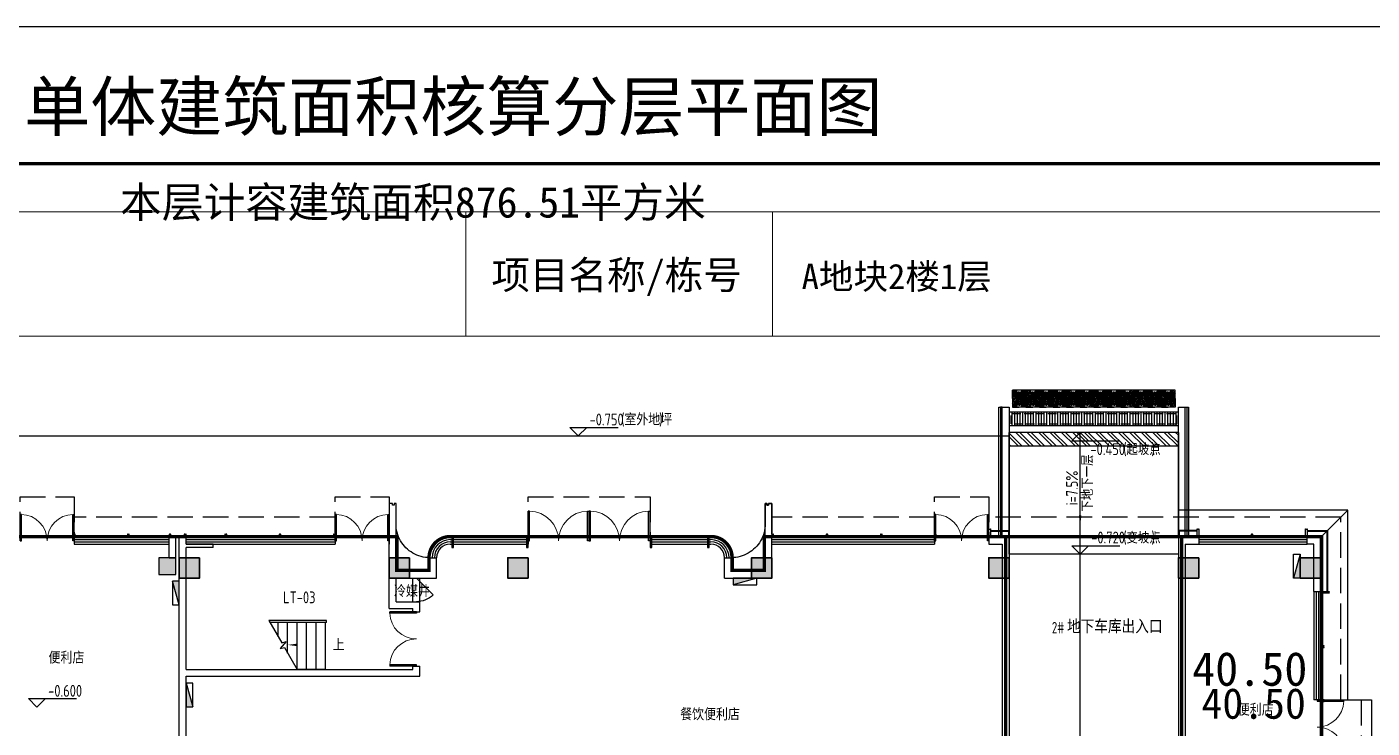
# Model space of a CAD drawing. Extents: x 512858 to 514372, y -232486 to -231710.
# Drawn here: x 513784.67 to 513824.39, y -232418.73 to -232398.02 of the extents above; entities that cross this region are included whole.
import ezdxf
from ezdxf.enums import TextEntityAlignment as Align

# ---------------------------------------------------------------- set-up
doc = ezdxf.new("R2010")
doc.units = 0
doc.header["$LTSCALE"] = 1000
for name, pattern in [('__DASH', [0.35, 0.25, -0.1]), ('CACHE2', [0.1875, 0.125, -0.0625]), ('DASH', [0.35, 0.25, -0.1])]:
    doc.linetypes.add(name, pattern=pattern)
doc.layers.get('0').update_dxf_attribs({"color": 252})
for name, color, linetype in [('$计容结果', 7, 'Continuous'), ('$面积结果', 7, 'Continuous'), ('6#-造型-1F（实施版）金属型材-METAL-S', 253, 'Continuous'), ('6#-造型-银白色铝板', 252, 'Continuous'), ('_0', 252, 'Continuous'), ('A-ANNO-100-DIM-E', 253, 'Continuous'), ('A-ANNO-100-TXT', 252, 'Continuous'), ('A-ANNO-20-SYMB', 252, 'Continuous'), ('A-DOOR', 252, 'Continuous'), ('A-Drain-Well', 253, 'Continuous'), ('A-Line', 252, 'Continuous'), ('A-STAIR', 252, 'Continuous'), ('A-STONE-S', 253, 'Continuous'), ('A-STR-CONC-C', 253, 'Continuous'), ('A-WALL-S', 252, 'Continuous'), ('A-WINDOW', 253, 'Continuous'), ('AA-DIM_SYMB', 253, 'Continuous'), ('AA-STAIR', 252, 'Continuous'), ('AA-WALL', 252, 'Continuous'), ('DIM_SYMB', 252, 'Continuous'), ('PUB_HATCH', 252, 'Continuous'), ('PUB_TEXT', 252, 'Continuous'), ('立面轮廓', 253, 'Continuous'), ('降板', 253, 'Continuous'), ('面积', 6, 'Continuous'), ('面积-计容-商业-1', 3, 'Continuous')]:
    doc.layers.add(name, color=color, linetype=linetype)
for name, color, linetype, lineweight in [('P-FIRE-FH', 252, 'Continuous', 25), ('S-COLU', 252, 'Continuous', 35), ('S-COLU-HATC', 252, 'Continuous', 25), ('S-WALL', 252, 'Continuous', 35), ('S-WALL-HATC', 252, 'Continuous', 25), ('图廓', 252, 'Continuous', 9), ('面积-不计容-地下室-1', 4, 'Continuous', 0)]:
    doc.layers.add(name, color=color, linetype=linetype, lineweight=lineweight)
doc.layers.add('打印图框', color=252, linetype='Continuous', plot=False)
doc.styles.add('_TCH_SPACE', font='TSSDENG.shx', dxfattribs={"width": 0.8, "height": 5, "bigfont": 'hztxt.shx'})
doc.styles.add('dw', font='simhei.ttf')
doc.styles.add('STYLE1', font='stylu.ttf')
doc.styles.add('TYDG_02', font='TSSDENG.shx', dxfattribs={"width": 0.8, "bigfont": 'hztxt.shx'})

# ---------------------------------------------------------------- blocks, each defined once
blk = doc.blocks.new('2新72A$C0EC5048D')
at = {"layer": 'S-COLU-HATC'}
for points in [[(-33000, 27000), (-33600, 27000), (-33600, 26400), (-33000, 26400)], [(-26800, 27000), (-27400, 27000), (-27400, 26400), (-26800, 26400)], [(-23300, 27000), (-23900, 27000), (-23900, 26400), (-23300, 26400)], [(-16100, 27000), (-16700, 27000), (-16700, 26400), (-16100, 26400)], [(-9100, 27000), (-9700, 27000), (-9700, 26400), (-9100, 26400)], [(-3500, 27000), (-4100, 27000), (-4100, 26400), (-3500, 26400)], [(100, 27000), (-500, 27000), (-500, 26400), (100, 26400)], [(-33000, 17500), (-33600, 17500), (-33600, 16900), (-33000, 16900)], [(-26900, 17500), (-27500, 17500), (-27500, 16900), (-26900, 16900)], [(-9100, 17500), (-10300, 17500), (-10300, 16800), (-9100, 16800)], [(-3200, 17500), (-3800, 17500), (-3800, 16900), (-3200, 16900)], [(-3400, 10700), (-3800, 10700), (-3800, 10300), (-3400, 10300)], [(100, 10700), (-400, 10700), (-400, 10200), (100, 10200)], [(-32800, 7900), (-33600, 7900), (-33600, 7300), (-32800, 7300)], [(-22000, 6300), (-22500, 6300), (-22500, 5900), (-22000, 5900)], [(-3400, 6300), (-3800, 6300), (-3800, 5900), (-3400, 5900)], [(-29500, 4900), (-29900, 4900), (-29900, 4100), (-29500, 4100)], [(-33000, 4700), (-33600, 4700), (-33600, 4100), (-33000, 4100)], [(-18350, 1800), (-18850, 1800), (-18850, 1300), (-18350, 1300)], [(-14750, 1800), (-15250, 1800), (-15250, 1300), (-14750, 1300)], [(100, 400), (-400, 400), (-400, -100), (100, -100)], [(-1500, 300), (-1900, 300), (-1900, -100), (-1500, -100)]]:
    blk.add_hatch(color=256, dxfattribs=at).paths.add_polyline_path(points)
at = {"layer": 'S-WALL-HATC'}
for points in [[(-27600, 17500), (-27600, 17200), (-26700, 17200), (-26700, 11000), (-26400, 11000), (-26400, 17500)], [(-20250, 17500), (-21050, 17500), (-21050, 13000), (-20750, 13000), (-20750, 17200), (-20250, 17200)], [(-17100, 17500), (-17100, 17200), (-16650, 17200), (-16650, 11300), (-18918, 11300), (-18918, 11000), (-16250, 11000), (-16250, 17500), (-16989, 17500)], [(-300, 13100), (100, 13100), (100, 14750), (-300, 14750)], [(-33600, 11000), (-33200, 11000), (-33200, 13000), (-33600, 13000)], [(-18918, 11000), (-18918, 11300), (-24300, 11300), (-24300, 11000), (-22500, 11000), (-22500, 10500), (-22200, 10500), (-22200, 11000), (-19900, 11000)], [(-9300, 10400), (-9100, 10400), (-9100, 11400), (-15400, 11400), (-15400, 11000), (-9400, 11000), (-9400, 10400)], [(-3800, 10700), (-6600, 10700), (-6600, 10300), (-3800, 10300)], [(-3400, 10700), (-400, 10700), (-400, 10300), (-3400, 10300)], [(-20100, 5900), (-19900, 5900), (-19900, 8600), (-19800, 8600), (-19800, 8800), (-20100, 8800), (-20100, 6400), (-22200, 6400), (-22200, 8800), (-22500, 8800), (-22500, 6200), (-20100, 6200)], [(-18700, 8800), (-18700, 8600), (-13800, 8600), (-13800, 8800)], [(-9050, 8800), (-9300, 8800), (-9300, 6100), (-12400, 6100), (-12400, 8800), (-12700, 8800), (-12700, 8600), (-12600, 8600), (-12600, 5900), (-9050, 5900)], [(-26644, 4100), (-26400, 4100), (-26400, 7300), (-24500, 7300), (-24500, 7600), (-26700, 7600), (-26700, 4100)], [(-13800, 5900), (-13800, 6100), (-18700, 6100), (-18700, 5900)], [(-1500, 6100), (-5400, 6100), (-5400, 5800), (-1500, 5800)], [(-1900, 3400), (-1500, 3400), (-1500, 5800), (-1900, 5800)], [(-25250, 4900), (-25250, 1300), (-24550, 1300), (-24550, 1600), (-24950, 1600), (-24950, 4900), (-25200, 4900)], [(-18450, 1800), (-18450, 4400), (-18700, 4400), (-18700, 1800)], [(-14900, 1800), (-14900, 4400), (-15150, 4400), (-15150, 1800)], [(-11600, 4700), (-11300, 4700), (-11300, 200), (-10975, 200), (-10975, -100), (-11600, -100)], [(-1900, 200), (-6000, 200), (-6000, 3700), (-6300, 3700), (-6300, -100), (-1900, -100)]]:
    blk.add_hatch(color=256, dxfattribs=at).paths.add_polyline_path(points)
at = {"layer": 'S-COLU', "elevation": 0}
for points in [[(-33000, 27000), (-33600, 27000), (-33600, 26400), (-33000, 26400)], [(-26800, 27000), (-27400, 27000), (-27400, 26400), (-26800, 26400)], [(-23300, 27000), (-23900, 27000), (-23900, 26400), (-23300, 26400)], [(-16100, 27000), (-16700, 27000), (-16700, 26400), (-16100, 26400)], [(-9100, 27000), (-9700, 27000), (-9700, 26400), (-9100, 26400)], [(-3500, 27000), (-4100, 27000), (-4100, 26400), (-3500, 26400)], [(100, 27000), (-500, 27000), (-500, 26400), (100, 26400)], [(-33000, 17500), (-33600, 17500), (-33600, 16900), (-33000, 16900)], [(-26900, 17500), (-27500, 17500), (-27500, 16900), (-26900, 16900)], [(-9100, 17500), (-10300, 17500), (-10300, 16800), (-9100, 16800)], [(-3200, 17500), (-3800, 17500), (-3800, 16900), (-3200, 16900)], [(-3400, 10700), (-3800, 10700), (-3800, 10300), (-3400, 10300)], [(100, 10700), (-400, 10700), (-400, 10200), (100, 10200)], [(-32800, 7900), (-33600, 7900), (-33600, 7300), (-32800, 7300)], [(-22000, 6300), (-22500, 6300), (-22500, 5900), (-22000, 5900)], [(-3400, 6300), (-3800, 6300), (-3800, 5900), (-3400, 5900)], [(-29500, 4900), (-29900, 4900), (-29900, 4100), (-29500, 4100)], [(-33000, 4700), (-33600, 4700), (-33600, 4100), (-33000, 4100)], [(-18350, 1800), (-18850, 1800), (-18850, 1300), (-18350, 1300)], [(-14750, 1800), (-15250, 1800), (-15250, 1300), (-14750, 1300)], [(100, 400), (-400, 400), (-400, -100), (100, -100)], [(-1500, 300), (-1900, 300), (-1900, -100), (-1500, -100)]]:
    blk.add_lwpolyline(points, close=True, dxfattribs=at)
at = {"layer": 'S-WALL', "elevation": 0}
for points in [[(-27600, 17500), (-27600, 17200), (-26700, 17200), (-26700, 11000), (-26400, 11000), (-26400, 17500)], [(-20250, 17500), (-21050, 17500), (-21050, 13000), (-20750, 13000), (-20750, 17200), (-20250, 17200), (-20250, 17500)], [(-17100, 17500), (-17100, 17200), (-16650, 17200), (-16650, 11300), (-18918, 11300), (-18918, 11000), (-16250, 11000), (-16250, 17500), (-16989, 17500)], [(-300, 13100), (100, 13100), (100, 14750), (-300, 14750)], [(-33600, 11000), (-33200, 11000), (-33200, 13000), (-33600, 13000)], [(-18918, 11000), (-18918, 11300), (-24300, 11300), (-24300, 11000), (-22500, 11000), (-22500, 10500), (-22200, 10500), (-22200, 11000), (-19900, 11000)], [(-9300, 10400), (-9100, 10400), (-9100, 11400), (-15400, 11400), (-15400, 11000), (-9400, 11000), (-9400, 10400)], [(-3800, 10700), (-6600, 10700), (-6600, 10300), (-3800, 10300)], [(-400, 10700), (-3400, 10700)], [(-3400, 10700), (-400, 10700), (-400, 10300), (-3400, 10300)], [(-20100, 5900), (-19900, 5900), (-19900, 8600), (-19800, 8600), (-19800, 8800), (-20100, 8800), (-20100, 6400), (-22200, 6400), (-22200, 8800), (-22500, 8800), (-22500, 6200), (-20100, 6200), (-20100, 5900)], [(-18700, 8800), (-18700, 8600), (-13800, 8600), (-13800, 8800), (-18700, 8800)], [(-9050, 8800), (-9300, 8800), (-9300, 6100), (-12400, 6100), (-12400, 8800), (-12700, 8800), (-12700, 8600), (-12600, 8600), (-12600, 5900), (-9050, 5900), (-9050, 8800)], [(-26644, 4100), (-26400, 4100), (-26400, 7300), (-24500, 7300), (-24500, 7600), (-26700, 7600), (-26700, 4100)], [(-13800, 5900), (-13800, 6100), (-18700, 6100), (-18700, 5900), (-13800, 5900)], [(-1500, 6100), (-5400, 6100), (-5400, 5800), (-1500, 5800)], [(-2100, 6100), (-3400, 6100)], [(-1900, 3400), (-1500, 3400), (-1500, 5800), (-1900, 5800)], [(-25250, 4900), (-25250, 1300), (-24550, 1300), (-24550, 1600), (-24950, 1600), (-24950, 4900), (-25200, 4900)], [(-18450, 1800), (-18450, 4400), (-18700, 4400), (-18700, 1800)], [(-14900, 1800), (-14900, 4400), (-15150, 4400), (-15150, 1800)], [(-11600, 4700), (-11300, 4700), (-11300, 200), (-10975, 200), (-10975, -100), (-11600, -100), (-11600, 4700)], [(-5600, 200), (-6000, 200), (-6000, 3700), (-6300, 3700), (-6300, -100), (-1900, -100), (-1900, 200)]]:
    blk.add_lwpolyline(points, close=True, dxfattribs=at)
blk = doc.blocks.new('2新12$TwtSys$00000434')
for p, q in [((-0.5, 0.5), (-0.5, -0.5)), ((-0.5, -0.5), (0.5, 0.5)), ((0.5, 0.5), (-0.5, 0.5)), ((0.5, -0.5), (0.5, 0.5)), ((-0.5, -0.5), (0.5, -0.5))]:
    blk.add_line(p, q)
blk.add_solid([(0.5, -0.5), (0.5, 0.5), (-0.5, -0.5)])
blk = doc.blocks.new('2新83A$C6440205E')
at = {"layer": 'P-FIRE-FH'}
for p, xscale, yscale, zscale, rotation in [((32900, 26750), -700, 200, 700, 90), ((-200, 25954), 700, 200, 700, 90), ((16600, 26300), 700, 200, 700, 180), ((200, 22950), 700.0000000000001, 200.0000000000001, 700.0000000000001, 270)]:
    blk.add_blockref('2新12$TwtSys$00000434', p, dxfattribs=dict(at, xscale=xscale, yscale=yscale, zscale=zscale, rotation=rotation))
blk = doc.blocks.new('2新154_FZH')
blk.add_lwpolyline([(-0.5, -0.5), (0.5, -0.5), (0.5, 0.5), (-0.5, 0.5)], close=True)
at = {"layer": 'PUB_HATCH'}
blk.add_solid([(-0.5, -0.5), (0.5, -0.5), (-0.5, 0.5), (0.5, 0.5)], dxfattribs=at)
blk = doc.blocks.new('2新231F柱')
at = {"layer": 'A-STR-CONC-C'}
for p, xscale, yscale, zscale, rotation in [((-69712, -5148), 499.9999999999591, 499.9999999999591, 499.9999999999591, 270.0000000000017), ((-69062, -5198), 600, 600, 600, 270), ((-62862, -5198), 600, 600, 600, 270), ((-59362, -5198), 600, 600, 600, 270), ((-52162, -5198), 600, 600, 600, 270), ((-45162, -5198), 600, 600, 600, 270), ((-39562, -5198), 600, 600, 600, 270), ((-35962, -5198), 600, 600, 600, 270)]:
    blk.add_blockref('2新154_FZH', p, dxfattribs=dict(at, xscale=xscale, yscale=yscale, zscale=zscale, rotation=rotation))
blk = doc.blocks.new('2新152JSDDY')
at = {"layer": 'A-Line'}
for p, q in [((-200, 250), (0, 250)), ((-200, 0), (-200, 250)), ((-200, 250), (200, 250)), ((200, 250), (0, 250)), ((200, 0), (200, 250)), ((200, 0), (200, -250)), ((-200, 0), (-200, -250)), ((-200, -250), (200, -250))]:
    blk.add_line(p, q, dxfattribs=at)
at = {"layer": 'PUB_HATCH'}
for p, q in [((-155, 0), (-200, 84)), ((-155, 0), (-200, -84)), ((0, 192), (-29, 192)), ((-29, 192), (-16, 167)), ((-16, 167), (-16, 152)), ((-16, 152), (0, 152)), ((0, 192), (29, 192)), ((16, 152), (0, 152)), ((29, 192), (16, 167)), ((16, 167), (16, 152)), ((155, 0), (200, 84)), ((155, 0), (200, -84)), ((-29, -192), (-16, -167)), ((0, -192), (-29, -192)), ((-16, -167), (-16, -152)), ((-16, -152), (0, -152)), ((16, -152), (0, -152)), ((0, -192), (29, -192)), ((16, -167), (16, -152)), ((29, -192), (16, -167))]:
    blk.add_line(p, q, dxfattribs=at)
at = {"layer": 'PUB_HATCH', "flags": 128}
for points in [[(-75, 0), (-200, 232)], [(-200, 167), (-16, 167)], [(-200, 158), (-115, 0)], [(-200, 83), (-1, 83)], [(-200, 0), (0, 0)], [(-200, -158), (-115, 0)], [(-75, 0), (-200, -232)], [(-200, 0), (0, 0)], [(-35, 0), (-170, 250)], [(-35, 0), (-170, -250)], [(0, 8), (-130, 250)], [(0, 82), (-90, 250)], [(0, 8), (130, 250)], [(0, 82), (90, 250)], [(200, 0), (0, 0)], [(200, 0), (0, 0)], [(200, 83), (1, 83)], [(200, 167), (16, 167)], [(35, 0), (170, 250)], [(35, 0), (170, -250)], [(75, 0), (200, 232)], [(75, 0), (200, -232)], [(200, 158), (115, 0)], [(200, -158), (115, 0)], [(-200, -83), (-1, -83)], [(-200, -167), (-16, -167)], [(0, -8), (-130, -250)], [(0, -82), (-90, -250)], [(0, -8), (130, -250)], [(0, -82), (90, -250)], [(200, -83), (1, -83)], [(200, -167), (16, -167)]]:
    blk.add_lwpolyline(points, dxfattribs=at)
at = {"layer": 'PUB_HATCH'}
for centre, start, end in [((0, 167), 90.0005, 269.9995), ((0, 167), 270.0005, 89.9995), ((0, -167), 90.0005, 269.9995), ((0, -167), 270.0005, 89.9995)]:
    blk.add_arc(centre, 10, start, end, dxfattribs=at)
blk = doc.blocks.new('2新84A$C7F1512ED')
at = {"true_color": 0x939598}
h = blk.add_hatch(dxfattribs=at)
h.set_pattern_fill('ANSI31', color=252, scale=50, angle=45)
h.set_pattern_definition([(90, (39862.05, 4298.004), (-79.375, 7e-15), [])])
h.paths.add_polyline_path([(0, 3300), (0, 3700), (-5000, 3700), (-5000, 3300)])
h = blk.add_hatch(dxfattribs=at)
h.set_pattern_fill('ANSI32', color=252, scale=50, angle=-90)
h.set_pattern_definition([(315, (-7558.63, -20805.9), (168.3798, 168.3798), []), (315, (-7558.63, -20918.15), (168.3798, 168.3798), [])])
h.paths.add_polyline_path([(0, 3100), (-5000, 3100), (-5000, 2700), (0, 2700)])
at = {"color": 252, "true_color": 0x939598}
blk.add_lwpolyline([(0, 3100), (-5000, 3100), (-5000, 2700), (0, 2700)], close=True, dxfattribs=at)
at = {"layer": '_0'}
for points in [[(-5300, 0), (-5300, 3850), (-5000, 3850), (-5000, 0)], [(0, 0), (0, 3850), (300, 3850), (300, 0)]]:
    blk.add_lwpolyline(points, close=True, dxfattribs=at)
at = {"layer": 'A-ANNO-100-DIM-E'}
for p, q in [((-2900, 3100), (-3150, 2850)), ((-3150, 2850), (-1727, 2850)), ((-2900, 3100), (-2650, 2850)), ((-2900, -500), (-3150, -250)), ((-3150, -250), (-1727, -250)), ((-2900, -500), (-2650, -250)), ((-2900, -9300), (-3150, -9050)), ((-3150, -9050), (-1727, -9050)), ((-2900, -9300), (-2650, -9050))]:
    blk.add_line(p, q, dxfattribs=at)
at = {"layer": 'A-ANNO-20-SYMB'}
for points in [[(-2900, 2353, 0, 0, 0), (-2900, 353, 0, 80, 0), (-2900, 653, 0, 0, 0)], [(-2357, -12083, 0, 0, 0), (-943, -13498, 0, 80, 0), (-1155, -13286, 0, 0, 0)]]:
    blk.add_lwpolyline(points, format="xyseb", dxfattribs=at)
at = {"layer": 'A-Drain-Well', "linetype": 'ByBlock', "flags": 128}
blk.add_lwpolyline([(0, 3300), (0, 3700), (-5000, 3700), (-5000, 3300)], close=True, dxfattribs=at)
at = {"layer": 'A-Drain-Well', "linetype": '__DASH', "flags": 128}
blk.add_lwpolyline([(-50, 3350), (-50, 3650), (-4950, 3650), (-4950, 3350)], close=True, dxfattribs=at)
at = {"layer": 'AA-DIM_SYMB'}
blk.add_lwpolyline([(2498, -14799, -0.408771), (-2900, -9300), (-2900, 3100)], format="xyb", dxfattribs=at)
at = {"layer": 'AA-STAIR', "ltscale": 10}
for points in [[(0, 3100), (-5000, 3100)], [(-5000, -500), (-5000, 3100)], [(0, 3100), (0, 0)], [(0, -500), (-5000, -500)], [(0, -9300), (-5000, -9300)]]:
    blk.add_lwpolyline(points, dxfattribs=at)
at = {"layer": 'AA-WALL'}
for points in [[(-5200, 0), (-5200, 3850), (-5250, 3850), (-5250, 0)], [(200, 0), (200, 3850), (250, 3850), (250, 0)]]:
    blk.add_lwpolyline(points, close=True, dxfattribs=at)
at = {"layer": 'A-Line', "rotation": 180.0000333580174}
for p in [(-4700, 4100), (-4300, 4100), (-3900, 4100), (-3500, 4100), (-3100, 4100), (-2700, 4100), (-2300, 4100), (-1900, 4100), (-1500, 4100), (-1100, 4100), (-700, 4100), (-300, 4100)]:
    blk.add_blockref('2新152JSDDY', p, dxfattribs=at)
at = {"layer": 'PUB_TEXT', "color": 7, "style": 'TYDG_02', "width": 0.8}
for s, p in [('-0.450', (-2597, 2430)), ('(', (-1627, 2430)), (')', (-796, 2430)), ('-0.720', (-2574, -180)), ('(', (-1627, -180)), (')', (-796, -180)), ('-2.040', (-2597, -8980)), ('(', (-1627, -8980)), (')', (-796, -8980))]:
    blk.add_text(s, height=350, dxfattribs=at).set_placement(p)
at = {"layer": 'PUB_TEXT', "color": 7, "style": 'TYDG_02'}
for s, p in [('起坡点', (-1534, 2430)), ('变坡点', (-1534, -180)), ('变坡点', (-1534, -8980))]:
    blk.add_text(s, height=337.6, dxfattribs=at).set_placement(p)
for rotation, p in [(90, (-2517, 761)), (315, (-2340, -12643))]:
    blk.add_text('下地下一层', height=337.6, rotation=rotation, dxfattribs=at).set_placement(p)
at = {"layer": 'PUB_TEXT', "color": 7, "style": 'TYDG_02', "width": 0.8}
for s, rotation, p in [('i=7.5%', 90, (-2967, 945)), ('i=12%', 315, (-1859, -12504))]:
    blk.add_text(s, height=350, rotation=rotation, dxfattribs=at).set_placement(p)
blk = doc.blocks.new('2新157a-dahsedfweo334')
at = {"layer": '6#-造型-1F（实施版）金属型材-METAL-S'}
blk.add_lwpolyline([(2186872, 353421), (2186922, 353421), (2186922, 353521), (2186912, 353521), (2186912, 353511), (2186882, 353511), (2186882, 353521), (2186872, 353521)], close=True, dxfattribs=at)
blk = doc.blocks.new('2新164a-waraet5465478')
at = {"layer": '6#-造型-1F（实施版）金属型材-METAL-S'}
blk.add_lwpolyline([(2224547, 326871), (2224547, 327121), (2224597, 327121), (2224597, 326871), (2224587, 326871), (2224587, 326881), (2224557, 326881), (2224557, 326871)], close=True, dxfattribs=at)
blk = doc.blocks.new('2新75A$C42150BCA')
at = {"layer": '6#-造型-1F（实施版）金属型材-METAL-S'}
for p, q in [((6100, 28600), (6100, 27700)), ((6300, 28000), (6300, 28600)), ((17200, 28600), (17200, 28000)), ((17250, 28600), (17200, 28600)), ((17250, 28550), (17250, 28600)), ((17300, 28600), (17300, 28550)), ((17400, 28600), (17300, 28600)), ((17400, 27700), (17400, 28600)), ((17300, 28550), (17250, 28550)), ((6302, 27935), (6300, 28000)), ((6300, 27600), (6300, 28000)), ((6309, 27869), (6302, 27935)), ((6319, 27805), (6309, 27869)), ((6334, 27741), (6319, 27805)), ((17181, 27805), (17166, 27741)), ((17191, 27869), (17181, 27805)), ((17198, 27935), (17191, 27869)), ((17200, 28000), (17198, 27935)), ((17200, 27600), (17200, 28000)), ((-400, 27700), (-400, 27600)), ((100, 27600), (100, 27700)), ((6300, 27600), (6100, 27600)), ((6353, 27679), (6334, 27741)), ((6376, 27617), (6353, 27679)), ((6403, 27558), (6376, 27617)), ((6384, 27600), (6384, 27600)), ((6434, 27500), (6403, 27558)), ((6469, 27444), (6434, 27500)), ((6507, 27391), (6469, 27444)), ((7970, 27600), (7950, 27600)), ((7950, 27600), (7950, 27300)), ((7980, 27610), (7970, 27610)), ((7970, 27610), (7970, 27600)), ((7970, 27600), (7980, 27600)), ((7980, 27600), (7980, 27610)), ((8000, 27600), (7980, 27600)), ((8000, 27300), (8000, 27600)), ((10199, 27553), (10200, 27600)), ((10200, 27553), (10199, 27553)), ((10200, 27553), (10200, 27600)), ((13820, 27600), (13800, 27600)), ((13800, 27600), (13800, 27300)), ((13830, 27610), (13820, 27610)), ((13820, 27610), (13820, 27600)), ((13820, 27600), (13830, 27600)), ((13830, 27600), (13830, 27610)), ((13850, 27600), (13830, 27600)), ((13850, 27300), (13850, 27600)), ((15520, 27600), (15500, 27600)), ((15500, 27600), (15500, 27300)), ((15530, 27610), (15520, 27610)), ((15520, 27610), (15520, 27600)), ((15520, 27600), (15530, 27600)), ((15530, 27600), (15530, 27610)), ((15550, 27600), (15530, 27600)), ((15550, 27300), (15550, 27600)), ((17031, 27444), (16993, 27391)), ((17066, 27500), (17031, 27444)), ((17097, 27558), (17066, 27500)), ((17124, 27617), (17097, 27558)), ((17147, 27679), (17124, 27617)), ((17166, 27741), (17147, 27679)), ((17200, 27600), (17400, 27600)), ((6548, 27341), (6507, 27391)), ((6593, 27293), (6548, 27341)), ((6641, 27248), (6593, 27293)), ((6691, 27207), (6641, 27248)), ((6744, 27169), (6691, 27207)), ((6800, 27134), (6744, 27169)), ((6858, 27103), (6800, 27134)), ((6917, 27076), (6858, 27103)), ((6978, 27053), (6917, 27076)), ((7041, 27034), (6978, 27053)), ((7105, 27019), (7041, 27034)), ((7169, 27009), (7105, 27019)), ((7234, 27002), (7169, 27009)), ((7950, 27300), (8000, 27300)), ((13800, 27300), (13850, 27300)), ((15500, 27300), (15550, 27300)), ((16330, 27009), (16265, 27002)), ((16395, 27019), (16330, 27009)), ((16459, 27034), (16395, 27019)), ((16521, 27053), (16459, 27034)), ((16583, 27076), (16521, 27053)), ((16642, 27103), (16583, 27076)), ((16700, 27134), (16642, 27103)), ((16755, 27169), (16700, 27134)), ((16809, 27207), (16755, 27169)), ((16859, 27248), (16809, 27207)), ((16907, 27293), (16859, 27248)), ((16952, 27341), (16907, 27293)), ((16993, 27391), (16952, 27341)), ((7300, 27000), (7234, 27002)), ((7300, 27000), (7300, 27000)), ((16265, 27002), (16200, 27000))]:
    blk.add_line(p, q, dxfattribs=at)
for points in [[(6300, 28600), (6250, 28600), (6250, 28550), (6200, 28550), (6200, 28600), (6100, 28600)], [(10150, 27600), (10150, 27300), (10200, 27300), (10200, 27600)], [(10150, 27600), (10200, 27600)]]:
    blk.add_lwpolyline(points, dxfattribs=at)
at = {"layer": 'A-STONE-S'}
for points in [[(23850, 27800), (24400, 27800), (24400, 27600)], [(23850, 27780), (24380, 27780), (24380, 27600)], [(29950, 27800), (29400, 27800), (29400, 27600)], [(29950, 27780), (29420, 27780), (29420, 27600)], [(33200, 27800), (33800, 27800), (33800, 26000)], [(33200, 27780), (33780, 27780), (33780, 26000)]]:
    blk.add_lwpolyline(points, dxfattribs=at)
at = {"layer": '6#-造型-银白色铝板'}
for name, p, rotation in [('2新164a-waraet5465478', (2248397, 354721), 180), ('2新164a-waraet5465478', (2254547, 354721), 180), ('2新164a-waraet5465478', (2257747, 354721), 180), ('2新164a-waraet5465478', (360721, -2198597), 90), ('2新157a-dahsedfweo334', (-319821, 2211272), 270), ('2新157a-dahsedfweo334', (-319821, 2209672), 270)]:
    blk.add_blockref(name, p, dxfattribs=dict(at, rotation=rotation))
for p in [(-2190097, -325821), (-2188497, -325821), (-2187272, -325821), (-2186822, -325821), (-2185622, -325821), (-2184022, -325821), (-2182422, -325821), (-2180822, -325821), (-2169472, -325821), (-2167872, -325821), (-2166272, -325821), (-2164672, -325821), (-2155322, -325821)]:
    blk.add_blockref('2新157a-dahsedfweo334', p, dxfattribs=at)
blk = doc.blocks.new('2新04$DorLib2D$00000002')
for p, q in [((-0.5, 0), (-0.5, 0.4875)), ((-0.475, 0.4875), (-0.5, 0.4875)), ((-0.475, 0), (-0.475, 0.4875)), ((0.475, 0), (0.475, 0.4875)), ((0.475, 0.4875), (0.5, 0.4875)), ((0.5, 0), (0.5, 0.4875)), ((-0.5, 0), (-0.475, 0)), ((0.5, 0), (0.475, 0))]:
    blk.add_line(p, q)
at = {"lineweight": 13}
for centre, start, end in [((-0.4875, 0), 0, 88.53072), ((0.4875, 0), 91.46928, 180)]:
    blk.add_arc(centre, 0.4875, start, end, dxfattribs=at)
blk = doc.blocks.new('2新05$DorLib2D$00000114')
at = {"color": 0}
blk.add_line((0.5, 0), (-0.207, 0.707), dxfattribs=at)
blk.add_arc((0.5, 0), 1, 135, 180, dxfattribs=at)

msp = doc.modelspace()

# ---------------------------------------------------------------- linework, layer by layer
at = {"color": 252}
msp.add_line((513789.07, -232413.094), (513789.17, -232413.094), dxfattribs=at)
at = {"color": 252, "linetype": 'DASH', "ltscale": 0.003}
for points in [[(513784.47, -232413.094), (513784.47, -232411.894), (513786.07, -232411.894), (513786.07, -232413.094)], [(513793.77, -232413.094), (513793.77, -232411.894), (513795.37, -232411.894), (513795.37, -232413.094)], [(513799.47, -232413.094), (513799.47, -232411.894), (513803.07, -232411.894), (513803.07, -232413.094)], [(513811.47, -232413.094), (513811.47, -232411.894), (513813.07, -232411.894), (513813.07, -232413.094)], [(513793.77, -232412.494), (513786.095, -232412.494)], [(513811.47, -232412.494), (513806.67, -232412.494)], [(513823.47, -232417.894), (513823.47, -232412.494), (513813.07, -232412.494)], [(513822.87, -232417.894), (513824.07, -232417.894), (513824.07, -232419.494), (513822.87, -232419.494)]]:
    msp.add_lwpolyline(points, dxfattribs=at)
at = {"color": 252, "linetype": 'CACHE2'}
for points in [[(513823.67, -232417.894), (513823.67, -232412.294), (513818.67, -232412.294)], [(513823.67, -232412.294), (513822.87, -232413.094)]]:
    msp.add_lwpolyline(points, dxfattribs=at)
at = {"layer": 'A-ANNO-100-DIM-E', "color": 252}
for p, q in [((513800.953, -232410.094), (513800.703, -232409.844)), ((513800.703, -232409.844), (513802.126, -232409.844)), ((513800.953, -232410.094), (513801.203, -232409.844)), ((513784.968, -232418.106), (513784.718, -232417.856)), ((513784.718, -232417.856), (513786.141, -232417.856)), ((513784.968, -232418.106), (513785.218, -232417.856))]:
    msp.add_line(p, q, dxfattribs=at)
at = {"layer": 'A-DOOR', "color": 252}
for p, q in [((513784.47, -232413.094), (513786.07, -232413.094)), ((513793.77, -232413.094), (513795.37, -232413.094)), ((513799.47, -232413.094), (513801.27, -232413.094)), ((513801.27, -232413.094), (513803.07, -232413.094)), ((513811.47, -232413.094), (513813.07, -232413.094)), ((513796.07, -232414.994), (513796.07, -232414.294)), ((513796.27, -232414.994), (513796.27, -232414.294)), ((513822.87, -232417.894), (513822.87, -232419.494))]:
    msp.add_line(p, q, dxfattribs=at)
at = {"layer": 'A-STAIR', "color": 252}
for p, q in [((513791.812, -232415.544), (513791.846, -232415.604)), ((513792.09, -232416.026), (513792.09, -232415.604)), ((513792.37, -232416.511), (513792.37, -232415.604)), ((513792.65, -232416.994), (513792.65, -232415.604)), ((513792.93, -232416.994), (513792.93, -232415.604)), ((513793.21, -232416.994), (513793.21, -232415.604)), ((513793.49, -232416.994), (513793.49, -232415.604)), ((513793.52, -232415.604), (513793.52, -232415.544)), ((513793.49, -232416.994), (513792.649, -232416.994))]:
    msp.add_line(p, q, dxfattribs=at)
for points in [[(513765.17, -232412.894), (513765.17, -232410.094), (513813.671, -232410.094), (513813.67, -232412.694)], [(513791.812, -232415.544), (513792.195, -232416.208), (513792.326, -232416.173), (513792.153, -232416.379), (513792.275, -232416.347), (513792.649, -232416.994)], [(513793.52, -232415.544), (513791.812, -232415.544)], [(513793.52, -232415.604), (513791.846, -232415.604)], [(513822.87, -232417.894), (513824.37, -232417.894), (513824.37, -232419.494), (513822.87, -232419.494)]]:
    msp.add_lwpolyline(points, dxfattribs=at)
at = {"layer": 'A-WALL-S', "color": 252}
for p, q in [((513788.87, -232413.694), (513788.87, -232413.094)), ((513788.87, -232413.094), (513789.07, -232413.094)), ((513789.07, -232413.694), (513789.07, -232413.094)), ((513789.17, -232413.394), (513789.17, -232413.094)), ((513789.17, -232413.094), (513789.37, -232413.094)), ((513789.37, -232413.294), (513789.37, -232413.094)), ((513790.17, -232413.294), (513789.37, -232413.294)), ((513790.17, -232413.394), (513790.17, -232413.294)), ((513795.37, -232414.194), (513795.37, -232413.094)), ((513795.37, -232413.094), (513795.57, -232413.094)), ((513795.57, -232414.094), (513795.57, -232413.094)), ((513806.47, -232414.094), (513806.47, -232413.094)), ((513806.47, -232413.094), (513806.67, -232413.094)), ((513806.67, -232414.294), (513806.67, -232413.094)), ((513813.07, -232413.094), (513813.67, -232413.094)), ((513813.07, -232413.094), (513813.07, -232413.294)), ((513813.07, -232413.294), (513813.47, -232413.294)), ((513813.47, -232413.294), (513813.47, -232424.294)), ((513813.67, -232413.094), (513813.67, -232424.294)), ((513818.67, -232413.094), (513819.27, -232413.094)), ((513818.67, -232413.094), (513818.67, -232422.394)), ((513818.87, -232413.294), (513819.27, -232413.294)), ((513818.87, -232413.294), (513818.87, -232422.394)), ((513819.27, -232413.094), (513819.27, -232413.294)), ((513822.87, -232413.094), (513822.47, -232413.094)), ((513822.47, -232413.294), (513822.47, -232413.094)), ((513822.67, -232413.294), (513822.47, -232413.294)), ((513822.67, -232414.694), (513822.67, -232413.294)), ((513822.87, -232414.694), (513822.87, -232413.094)), ((513788.87, -232413.694), (513789.07, -232413.694)), ((513789.17, -232417.094), (513789.17, -232413.394)), ((513789.37, -232416.994), (513789.37, -232413.394)), ((513790.17, -232413.394), (513789.37, -232413.394)), ((513796.57, -232414.094), (513796.57, -232413.694)), ((513796.57, -232413.694), (513796.77, -232413.694)), ((513796.77, -232414.294), (513796.77, -232413.694)), ((513805.27, -232414.294), (513805.27, -232413.694)), ((513805.27, -232413.694), (513805.47, -232413.694)), ((513805.47, -232414.094), (513805.47, -232413.694)), ((513795.57, -232414.094), (513796.17, -232414.094)), ((513796.17, -232414.094), (513796.57, -232414.094)), ((513805.47, -232414.094), (513806.47, -232414.094)), ((513795.37, -232415.194), (513795.37, -232414.194)), ((513795.57, -232414.294), (513796.17, -232414.294)), ((513795.57, -232414.994), (513795.57, -232414.294)), ((513796.07, -232414.294), (513796.07, -232414.294)), ((513796.17, -232414.294), (513796.77, -232414.294)), ((513796.27, -232414.294), (513796.27, -232414.294)), ((513805.27, -232414.294), (513806.67, -232414.294)), ((513822.67, -232414.694), (513822.87, -232414.694)), ((513795.37, -232415.194), (513796.07, -232415.194)), ((513795.57, -232414.994), (513796.27, -232414.994)), ((513796.07, -232415.294), (513796.07, -232415.194)), ((513796.27, -232415.294), (513796.27, -232414.994)), ((513796.07, -232416.994), (513796.07, -232416.894)), ((513796.27, -232417.194), (513796.27, -232416.894)), ((513789.17, -232420.894), (513789.17, -232417.094)), ((513789.37, -232416.994), (513796.07, -232416.994)), ((513789.37, -232420.794), (513789.37, -232417.194)), ((513789.37, -232417.194), (513796.27, -232417.194))]:
    msp.add_line(p, q, dxfattribs=at)
for points in [[(513796.07, -232414.294), (513796.27, -232414.294)], [(513796.07, -232414.994), (513796.27, -232414.994)], [(513796.07, -232415.294), (513796.27, -232415.294)], [(513796.07, -232416.894), (513796.27, -232416.894)]]:
    msp.add_lwpolyline(points, dxfattribs=at)
at = {"layer": 'A-WINDOW', "color": 252}
for p, q in [((513786.07, -232413.094), (513788.87, -232413.094)), ((513786.07, -232413.16), (513788.87, -232413.16)), ((513786.07, -232413.227), (513788.87, -232413.227)), ((513786.07, -232413.294), (513788.87, -232413.294)), ((513789.37, -232413.094), (513793.77, -232413.094)), ((513789.37, -232413.16), (513793.77, -232413.16)), ((513789.37, -232413.227), (513793.77, -232413.227)), ((513789.37, -232413.294), (513793.77, -232413.294)), ((513797.17, -232413.094), (513799.47, -232413.094)), ((513797.17, -232413.16), (513799.47, -232413.16)), ((513797.17, -232413.227), (513799.47, -232413.227)), ((513797.17, -232413.294), (513799.47, -232413.294)), ((513803.07, -232413.094), (513804.87, -232413.094)), ((513803.07, -232413.16), (513804.87, -232413.16)), ((513803.07, -232413.227), (513804.87, -232413.227)), ((513803.07, -232413.294), (513804.87, -232413.294)), ((513806.67, -232413.094), (513811.47, -232413.094)), ((513806.67, -232413.16), (513811.47, -232413.16)), ((513806.67, -232413.227), (513811.47, -232413.227)), ((513806.67, -232413.294), (513811.47, -232413.294)), ((513819.27, -232413.094), (513822.47, -232413.094)), ((513819.27, -232413.16), (513822.47, -232413.16)), ((513819.27, -232413.227), (513822.47, -232413.227)), ((513819.27, -232413.294), (513822.47, -232413.294)), ((513822.67, -232414.694), (513822.67, -232417.894)), ((513822.737, -232414.694), (513822.737, -232417.894)), ((513822.804, -232414.694), (513822.804, -232417.894)), ((513822.87, -232414.694), (513822.87, -232417.894))]:
    msp.add_line(p, q, dxfattribs=at)
for points in [[(513786.07, -232413.094), (513786.07, -232413.294)], [(513793.77, -232413.094), (513793.77, -232413.294)], [(513795.37, -232413.094), (513795.37, -232413.294)], [(513799.47, -232413.094), (513799.47, -232413.294)], [(513803.07, -232413.094), (513803.07, -232413.294)], [(513811.47, -232413.094), (513811.47, -232413.294)], [(513813.07, -232413.094), (513813.07, -232413.294)], [(513822.87, -232417.894), (513822.67, -232417.894)]]:
    msp.add_lwpolyline(points, dxfattribs=at)
for centre, radius, start, end in [((513797.17, -232413.694), 0.6, 90, 180), ((513797.17, -232413.694), 0.533, 90, 180), ((513797.17, -232413.694), 0.467, 90, 180), ((513797.17, -232413.694), 0.4, 90, 180), ((513804.87, -232413.694), 0.6, 0, 90), ((513804.87, -232413.694), 0.533, 0, 90), ((513804.87, -232413.694), 0.467, 0, 90), ((513804.87, -232413.694), 0.4, 0, 90)]:
    msp.add_arc(centre, radius, start, end, dxfattribs=at)
at = {"layer": 'DIM_SYMB', "color": 252}
msp.add_lwpolyline([(513793.63, -232416.269, 0, 0, 0), (513792.37, -232416.269, 0, 0.08, 0), (513792.67, -232416.269, 0, 0, 0)], format="xyseb", dxfattribs=at)
at = {"layer": '图廓', "color": 0}
msp.add_line((513758.483, -232407.154), (513839.466, -232407.154), dxfattribs=at)
at = {"layer": '图廓', "color": 0, "const_width": 0.0953}
msp.add_lwpolyline([(513757.054, -232402.055), (513840.895, -232402.055), (513840.895, -232463.268), (513757.054, -232463.268)], close=True, dxfattribs=at)
at = {"layer": '图廓', "color": 0}
msp.add_lwpolyline([(513758.483, -232403.484), (513839.466, -232403.484), (513839.466, -232461.839), (513758.483, -232461.839)], close=True, dxfattribs=at)
for points in [[(513797.636, -232407.154), (513797.636, -232403.484)], [(513806.69, -232407.154), (513806.69, -232403.484)]]:
    msp.add_lwpolyline(points, dxfattribs=at)
at = {"layer": '打印图框', "color": 6, "ltscale": 0.5}
msp.add_lwpolyline([(513753.629, -232465.998), (513844.276, -232465.998), (513844.276, -232398.019), (513753.629, -232398.019)], close=True, dxfattribs=at)
at = {"layer": '立面轮廓', "color": 252}
for points in [[(513795.57, -232413.094), (513795.57, -232412.094), (513795.52, -232412.094), (513795.52, -232412.144), (513795.47, -232412.144), (513795.47, -232412.094), (513795.37, -232412.094), (513795.37, -232413.094)], [(513806.47, -232413.094), (513806.47, -232412.094), (513806.52, -232412.094), (513806.52, -232412.144), (513806.57, -232412.144), (513806.57, -232412.094), (513806.67, -232412.094), (513806.67, -232413.094)]]:
    msp.add_lwpolyline(points, close=True, dxfattribs=at)
at = {"layer": '面积-不计容-地下室-1', "linetype": 'DASH', "ltscale": 0.003, "const_width": 0.1}
msp.add_lwpolyline([(513818.77, -232422.394), (513818.77, -232413.069), (513813.57, -232413.069), (513813.57, -232429.594), (513813.57, -232430.194), (513821.17, -232430.194), (513821.17, -232425.569, -0.335437)], format="xyb", close=True, dxfattribs=at)
at = {"layer": '面积-计容-商业-1', "color": 3, "const_width": 0.1}
for points in [[(513813.57, -232413.069), (513806.445, -232413.069), (513806.445, -232414.069), (513805.495, -232414.069), (513805.495, -232413.694, 0.414214), (513804.87, -232413.069), (513797.17, -232413.069, 0.414214), (513796.545, -232413.694), (513796.545, -232414.069), (513795.595, -232414.069), (513795.595, -232413.069), (513765.145, -232413.069), (513765.145, -232421.019), (513789.145, -232421.019), (513789.145, -232429.594), (513813.57, -232429.594), (513813.57, -232428.194), (513812.57, -232428.194), (513812.57, -232423.294), (513813.57, -232423.294)], [(513822.895, -232413.069), (513818.77, -232413.069), (513818.77, -232422.394, 0.07712), (513818.926, -232423.394), (513821.97, -232423.394), (513821.97, -232421.194), (513822.895, -232421.194)]]:
    msp.add_lwpolyline(points, format="xyb", close=True, dxfattribs=at)

# ---------------------------------------------------------------- block references
at = {"color": 252, "xscale": 0.001, "yscale": 0.001, "zscale": 0.001}
for name, p in [('2新84A$C7F1512ED', (513818.67, -232413.094)), ('2新75A$C42150BCA', (513789.27, -232440.694)), ('2新231F柱', (513858.532, -232408.796))]:
    msp.add_blockref(name, p, dxfattribs=at)
at = {"layer": 'A-DOOR', "color": 252, "zscale": 0.2}
for p, xscale, yscale in [((513785.27, -232413.194), 1.6, 1.6), ((513794.57, -232413.194), 1.6, 1.6), ((513800.37, -232413.194), -1.8, 1.8), ((513802.17, -232413.194), -1.8, 1.8), ((513812.27, -232413.194), 1.6, 1.6)]:
    msp.add_blockref('2新04$DorLib2D$00000002', p, dxfattribs=dict(at, xscale=xscale, yscale=yscale))
for name, p, xscale, yscale, rotation in [('2新05$DorLib2D$00000114', (513796.17, -232414.644), 0.7000000000000001, -0.7000000000000001, 90), ('2新04$DorLib2D$00000002', (513796.17, -232416.094), -1.6, 1.6, 89.99999999999991), ('2新04$DorLib2D$00000002', (513822.77, -232418.694), 1.600000000000001, 1.600000000000001, 270.0000024871181)]:
    msp.add_blockref(name, p, dxfattribs=dict(at, xscale=xscale, yscale=yscale, rotation=rotation))
at = {"layer": '降板', "color": 252, "xscale": 0.001, "yscale": 0.001, "zscale": 0.001}
msp.add_blockref('2新72A$C0EC5048D', (513822.77, -232440.694), dxfattribs=at)
at = {"layer": '面积', "color": 252, "xscale": 0.001, "yscale": 0.001, "zscale": 0.001}
msp.add_blockref('2新83A$C6440205E', (513789.27, -232440.694), dxfattribs=at)

# ---------------------------------------------------------------- texts
at = {"layer": '$计容结果', "style": 'dw'}
msp.add_text('本层计容建筑面积876.51平方米', height=0.90647, dxfattribs=at).set_placement((513787.416, -232403.65))
at = {"layer": '$面积结果', "color": 3, "style": 'dw'}
msp.add_text('40.50', height=0.9065, dxfattribs=at).set_placement((513819.35, -232418.45))
at = {"layer": 'A-ANNO-100-DIM-E', "color": 252, "style": 'TYDG_02', "width": 0.8}
for s, p in [('-0.750', (513801.284, -232409.788)), ('(', (513802.219, -232409.788)), (')', (513803.339, -232409.788)), ('-0.600', (513785.299, -232417.8))]:
    msp.add_text(s, height=0.35, dxfattribs=at).set_placement(p)
at = {"layer": 'A-ANNO-100-DIM-E', "color": 252, "style": 'TYDG_02'}
msp.add_text('室外地坪', height=0.3526, dxfattribs=at).set_placement((513802.313, -232409.788))
at = {"layer": 'A-ANNO-100-TXT', "color": 252}
for s, height, style, p in [('冷媒井', 0.3526, 'TYDG_02', (513795.511, -232414.855)), ('地下车库出入口', 0.403, '_TCH_SPACE', (513815.381, -232415.93)), ('便利店', 0.3526, 'TYDG_02', (513785.311, -232416.822)), ('便利店', 0.3526, 'TYDG_02', (513820.425, -232418.36)), ('餐饮便利店', 0.3526, 'TYDG_02', (513803.959, -232418.496))]:
    msp.add_text(s, height=height, dxfattribs=dict(at, style=style)).set_placement(p)
for s, height, style, width, p in [('LT-03', 0.35, 'TYDG_02', 0.8, (513792.237, -232415.04)), ('2#', 0.34, '_TCH_SPACE', 0.705882, (513814.935, -232415.93))]:
    msp.add_text(s, height=height, dxfattribs=dict(at, style=style, width=width)).set_placement(p)
at = {"layer": 'DIM_SYMB', "color": 252, "style": 'TYDG_02'}
msp.add_text('上', height=0.353, dxfattribs=at).set_placement((513793.7, -232416.444))
at = {"layer": '图廓', "color": 0, "style": 'STYLE1'}
msp.add_text('单体建筑面积核算分层平面图', height=1.4291, dxfattribs=at).set_placement((513797.264, -232401.515), align=Align.BOTTOM_CENTER)
at = {"layer": '图廓', "color": 0, "style": 'dw'}
for s, height, p in [('项目名称/栋号', 0.8336, (513798.389, -232405.763)), ('A地块2楼1层', 0.7488, (513807.546, -232405.763))]:
    msp.add_text(s, height=height, dxfattribs=at).set_placement(p)
at = {"layer": '面积-计容-商业-1', "color": 3, "style": 'dw'}
msp.add_text('40.50', height=1, dxfattribs=at).set_placement((513819.076, -232417.476))

doc.saveas('drawing.dxf')
